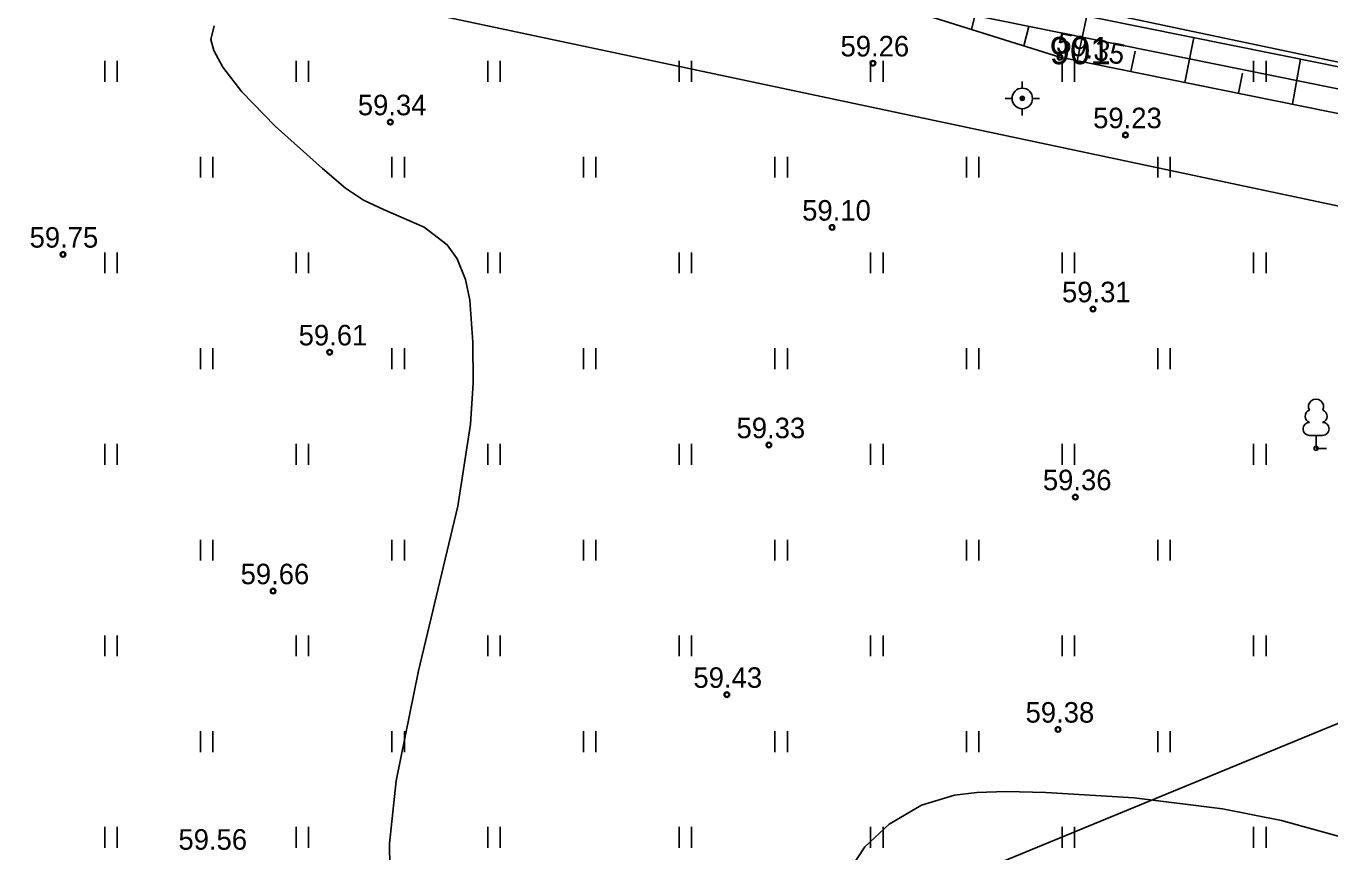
# Model space of a CAD drawing. Extents: x 643243 to 644029, y 6457933 to 6458373.
# Drawn here: x 643385.16 to 643432.83, y 6458160 to 6458190.18 of the extents above; entities that cross this region are included whole.
import ezdxf

# ---------------------------------------------------------------- set-up
doc = ezdxf.new("R2010")
doc.units = 0
for name, color, linetype in [('ALUSVORK', 7, 'Continuous'), ('HALJASTUS', 7, 'Continuous'), ('HORISONTAAL', 7, 'Continuous'), ('KORGUS-EH2000', 7, 'Continuous'), ('KPOHULIIN', 7, 'Continuous'), ('MOOTMPUNKT', 7, 'Continuous'), ('PIIR', 7, 'Continuous'), ('PUU', 7, 'Continuous'), ('RELJEEF', 7, 'Continuous'), ('TEE', 7, 'Continuous')]:
    doc.layers.add(name, color=color, linetype=linetype)

msp = doc.modelspace()

# ---------------------------------------------------------------- linework, layer by layer
at = {"layer": 'ALUSVORK'}
for p, q in [((643421.583, 6458187.914), (643421.583, 6458188.164)), ((643421.208, 6458187.539), (643420.958, 6458187.539)), ((643421.958, 6458187.539), (643422.208, 6458187.539)), ((643421.583, 6458187.164), (643421.583, 6458186.914))]:
    msp.add_line(p, q, dxfattribs=at)
for radius in [0.375, 0.022]:
    msp.add_circle((643421.583, 6458187.539), radius, dxfattribs=at)
at = {"layer": 'HALJASTUS'}
for p, q in [((643388.04, 6458188.909), (643388.04, 6458188.148)), ((643388.495, 6458188.909), (643388.495, 6458188.148)), ((643395.04, 6458188.909), (643395.04, 6458188.148)), ((643395.495, 6458188.909), (643395.495, 6458188.148)), ((643402.04, 6458188.909), (643402.04, 6458188.148)), ((643402.495, 6458188.909), (643402.495, 6458188.148)), ((643409.04, 6458188.909), (643409.04, 6458188.148)), ((643409.495, 6458188.909), (643409.495, 6458188.148)), ((643416.04, 6458188.909), (643416.04, 6458188.148)), ((643416.495, 6458188.909), (643416.495, 6458188.148)), ((643423.04, 6458188.909), (643423.04, 6458188.148)), ((643423.495, 6458188.909), (643423.495, 6458188.148)), ((643430.04, 6458188.909), (643430.04, 6458188.148)), ((643430.495, 6458188.909), (643430.495, 6458188.148)), ((643391.54, 6458185.409), (643391.54, 6458184.648)), ((643391.995, 6458185.409), (643391.995, 6458184.648)), ((643398.54, 6458185.409), (643398.54, 6458184.648)), ((643398.995, 6458185.409), (643398.995, 6458184.648)), ((643405.54, 6458185.409), (643405.54, 6458184.648)), ((643405.995, 6458185.409), (643405.995, 6458184.648)), ((643412.54, 6458185.409), (643412.54, 6458184.648)), ((643412.995, 6458185.409), (643412.995, 6458184.648)), ((643419.54, 6458185.409), (643419.54, 6458184.648)), ((643419.995, 6458185.409), (643419.995, 6458184.648)), ((643426.54, 6458185.409), (643426.54, 6458184.648)), ((643426.995, 6458185.409), (643426.995, 6458184.648)), ((643388.04, 6458181.909), (643388.04, 6458181.148)), ((643388.495, 6458181.909), (643388.495, 6458181.148)), ((643395.04, 6458181.909), (643395.04, 6458181.148)), ((643395.495, 6458181.909), (643395.495, 6458181.148)), ((643402.04, 6458181.909), (643402.04, 6458181.148)), ((643402.495, 6458181.909), (643402.495, 6458181.148)), ((643409.04, 6458181.909), (643409.04, 6458181.148)), ((643409.495, 6458181.909), (643409.495, 6458181.148)), ((643416.04, 6458181.909), (643416.04, 6458181.148)), ((643416.495, 6458181.909), (643416.495, 6458181.148)), ((643423.04, 6458181.909), (643423.04, 6458181.148)), ((643423.495, 6458181.909), (643423.495, 6458181.148)), ((643430.04, 6458181.909), (643430.04, 6458181.148)), ((643430.495, 6458181.909), (643430.495, 6458181.148)), ((643391.54, 6458178.409), (643391.54, 6458177.648)), ((643391.995, 6458178.409), (643391.995, 6458177.648)), ((643398.54, 6458178.409), (643398.54, 6458177.648)), ((643398.995, 6458178.409), (643398.995, 6458177.648)), ((643405.54, 6458178.409), (643405.54, 6458177.648)), ((643405.995, 6458178.409), (643405.995, 6458177.648)), ((643412.54, 6458178.409), (643412.54, 6458177.648)), ((643412.995, 6458178.409), (643412.995, 6458177.648)), ((643419.54, 6458178.409), (643419.54, 6458177.648)), ((643419.995, 6458178.409), (643419.995, 6458177.648)), ((643426.54, 6458178.409), (643426.54, 6458177.648)), ((643426.995, 6458178.409), (643426.995, 6458177.648)), ((643388.04, 6458174.909), (643388.04, 6458174.148)), ((643388.495, 6458174.909), (643388.495, 6458174.148)), ((643395.04, 6458174.909), (643395.04, 6458174.148)), ((643395.495, 6458174.909), (643395.495, 6458174.148)), ((643402.04, 6458174.909), (643402.04, 6458174.148)), ((643402.495, 6458174.909), (643402.495, 6458174.148)), ((643409.04, 6458174.909), (643409.04, 6458174.148)), ((643409.495, 6458174.909), (643409.495, 6458174.148)), ((643416.04, 6458174.909), (643416.04, 6458174.148)), ((643416.495, 6458174.909), (643416.495, 6458174.148)), ((643423.04, 6458174.909), (643423.04, 6458174.148)), ((643423.495, 6458174.909), (643423.495, 6458174.148)), ((643430.04, 6458174.909), (643430.04, 6458174.148)), ((643430.495, 6458174.909), (643430.495, 6458174.148)), ((643391.54, 6458171.409), (643391.54, 6458170.648)), ((643391.995, 6458171.409), (643391.995, 6458170.648)), ((643398.54, 6458171.409), (643398.54, 6458170.648)), ((643398.995, 6458171.409), (643398.995, 6458170.648)), ((643405.54, 6458171.409), (643405.54, 6458170.648)), ((643405.995, 6458171.409), (643405.995, 6458170.648)), ((643412.54, 6458171.409), (643412.54, 6458170.648)), ((643412.995, 6458171.409), (643412.995, 6458170.648)), ((643419.54, 6458171.409), (643419.54, 6458170.648)), ((643419.995, 6458171.409), (643419.995, 6458170.648)), ((643426.54, 6458171.409), (643426.54, 6458170.648)), ((643426.995, 6458171.409), (643426.995, 6458170.648)), ((643388.04, 6458167.909), (643388.04, 6458167.148)), ((643388.495, 6458167.909), (643388.495, 6458167.148)), ((643395.04, 6458167.909), (643395.04, 6458167.148)), ((643395.495, 6458167.909), (643395.495, 6458167.148)), ((643402.04, 6458167.909), (643402.04, 6458167.148)), ((643402.495, 6458167.909), (643402.495, 6458167.148)), ((643409.04, 6458167.909), (643409.04, 6458167.148)), ((643409.495, 6458167.909), (643409.495, 6458167.148)), ((643416.04, 6458167.909), (643416.04, 6458167.148)), ((643416.495, 6458167.909), (643416.495, 6458167.148)), ((643423.04, 6458167.909), (643423.04, 6458167.148)), ((643423.495, 6458167.909), (643423.495, 6458167.148)), ((643430.04, 6458167.909), (643430.04, 6458167.148)), ((643430.495, 6458167.909), (643430.495, 6458167.148)), ((643391.54, 6458164.409), (643391.54, 6458163.648)), ((643391.995, 6458164.409), (643391.995, 6458163.648)), ((643398.54, 6458164.409), (643398.54, 6458163.648)), ((643398.995, 6458164.409), (643398.995, 6458163.648)), ((643405.54, 6458164.409), (643405.54, 6458163.648)), ((643405.995, 6458164.409), (643405.995, 6458163.648)), ((643412.54, 6458164.409), (643412.54, 6458163.648)), ((643412.995, 6458164.409), (643412.995, 6458163.648)), ((643419.54, 6458164.409), (643419.54, 6458163.648)), ((643419.995, 6458164.409), (643419.995, 6458163.648)), ((643426.54, 6458164.409), (643426.54, 6458163.648)), ((643426.995, 6458164.409), (643426.995, 6458163.648)), ((643388.04, 6458160.909), (643388.04, 6458160.148)), ((643388.495, 6458160.909), (643388.495, 6458160.148)), ((643395.04, 6458160.909), (643395.04, 6458160.148)), ((643395.495, 6458160.909), (643395.495, 6458160.148)), ((643402.04, 6458160.909), (643402.04, 6458160.148)), ((643402.495, 6458160.909), (643402.495, 6458160.148)), ((643409.04, 6458160.909), (643409.04, 6458160.148)), ((643409.495, 6458160.909), (643409.495, 6458160.148)), ((643416.04, 6458160.909), (643416.04, 6458160.148)), ((643416.495, 6458160.909), (643416.495, 6458160.148)), ((643423.04, 6458160.909), (643423.04, 6458160.148)), ((643423.495, 6458160.909), (643423.495, 6458160.148)), ((643430.04, 6458160.909), (643430.04, 6458160.148)), ((643430.495, 6458160.909), (643430.495, 6458160.148))]:
    msp.add_line(p, q, dxfattribs=at)
at = {"layer": 'HORISONTAAL'}
for points in [[(643392.036, 6458190.193), (643391.921, 6458189.697), (643392.026, 6458189.293), (643392.354, 6458188.684), (643393.052, 6458187.786), (643394.272, 6458186.53), (643396.005, 6458184.974), (643396.838, 6458184.262), (643397.497, 6458183.819), (643398.232, 6458183.48), (643399.718, 6458182.83), (643400.555, 6458182.193), (643400.921, 6458181.679), (643401.23, 6458180.924), (643401.389, 6458180.162), (643401.496, 6458178.626), (643401.514, 6458177.13), (643401.416, 6458175.632), (643400.953, 6458172.629), (643399.516, 6458166.612), (643398.696, 6458162.599), (643398.451, 6458160.308), (643398.483, 6458157.693)], [(643414.938, 6458158.824), (643415.831, 6458160.183), (643416.715, 6458161.016), (643417.903, 6458161.705), (643419.107, 6458162.065), (643419.916, 6458162.171), (643420.999, 6458162.204), (643422.442, 6458162.163), (643425.669, 6458161.978), (643428.9, 6458161.567), (643431.054, 6458161.141), (643433.921, 6458160.352)]]:
    msp.add_lwpolyline(points, dxfattribs=at)
at = {"layer": 'KORGUS-EH2000'}
for centre in [(643416.125, 6458188.825), (643422.959, 6458189.045), (643398.481, 6458186.674), (643425.356, 6458186.2), (643414.63, 6458182.823), (643386.512, 6458181.835), (643424.168, 6458179.838), (643396.261, 6458178.261), (643412.32, 6458174.869), (643423.523, 6458172.967), (643394.194, 6458169.531), (643410.783, 6458165.744), (643422.888, 6458164.472)]:
    msp.add_circle(centre, 0.1, dxfattribs=at)
at = {"layer": 'KPOHULIIN'}
msp.add_lwpolyline([(643283.687, 6458240.01), (643281.963, 6458215.712), (643333.432, 6458204.939), (643384.13, 6458193.994), (643436.892, 6458182.804), (643495.46, 6458182.933), (643527.647, 6458194.026), (643560.227, 6458166.325), (643611.117, 6458122.861)], dxfattribs=at)
at = {"layer": 'MOOTMPUNKT'}
for centre in [(643416.125, 6458188.825), (643422.959, 6458189.045), (643421.583, 6458187.539), (643398.481, 6458186.674), (643425.356, 6458186.2), (643414.63, 6458182.823), (643386.512, 6458181.835), (643424.168, 6458179.838), (643396.261, 6458178.261), (643412.32, 6458174.869), (643432.324, 6458174.748), (643423.523, 6458172.967), (643394.194, 6458169.531), (643410.783, 6458165.744), (643422.888, 6458164.472)]:
    msp.add_circle(centre, 0.075, dxfattribs=at)
at = {"layer": 'PIIR'}
for points in [[(643577.63, 6458217.12), (643524.52, 6458192.86), (643470.91, 6458180.25), (643280.2, 6458218.82), (643271.77, 6458211.95), (643268.86, 6458205.07), (643260.26, 6458225.56), (643255.33, 6458234.25), (643257.61, 6458238.86), (643282.82, 6458234.53), (643315.46, 6458228.75), (643321.57, 6458229.12), (643346.14, 6458224.5), (643370.71, 6458219.89), (643395.27, 6458215.27), (643423.77, 6458209.92), (643459.15, 6458203.28), (643472.74, 6458205.45), (643497.06, 6458211.84), (643521.24, 6458218.21), (643548.78, 6458225.97), (643571.28, 6458236.85)], [(643307.72, 6458113.06), (643470.91, 6458180.25), (643524.52, 6458192.86)]]:
    msp.add_lwpolyline(points, dxfattribs=at)
msp.add_lwpolyline([(643280.2, 6458218.82), (643470.91, 6458180.25), (643307.72, 6458113.06), (643268.86, 6458205.07), (643271.77, 6458211.95)], close=True, dxfattribs=at)
at = {"layer": 'PUU'}
for p, q in [((643432.564, 6458175.223), (643432.084, 6458175.223)), ((643432.324, 6458174.748), (643432.324, 6458175.223)), ((643432.704, 6458174.748), (643432.324, 6458174.748))]:
    msp.add_line(p, q, dxfattribs=at)
for centre, radius, start, end in [((643432.324, 6458176.268), 0.277, 332.5799, 207.4201), ((643432.154, 6458175.921), 0.233, 109.0217, 253.1415), ((643432.494, 6458175.921), 0.233, 286.8508, 70.9859), ((643432.087, 6458175.46), 0.238, 90.0016, 269.3953), ((643432.561, 6458175.46), 0.238, 270.6047, 89.9984)]:
    msp.add_arc(centre, radius, start, end, dxfattribs=at)
at = {"layer": 'RELJEEF'}
for p, q in [((643419.731, 6458190.057), (643420.04, 6458191.323)), ((643421.637, 6458189.459), (643421.818, 6458190.171)), ((643423.589, 6458188.918), (643423.948, 6458190.554)), ((643427.525, 6458188.122), (643427.851, 6458189.763)), ((643425.55, 6458188.521), (643425.712, 6458189.262)), ((643431.462, 6458187.327), (643431.751, 6458188.973)), ((643429.485, 6458187.726), (643429.63, 6458188.457))]:
    msp.add_line(p, q, dxfattribs=at)
for points in [[(643381.225, 6458199.393), (643389.163, 6458197.716), (643393.303, 6458196.67), (643403.983, 6458194.476), (643414.107, 6458192.474), (643422.632, 6458190.82), (643432.548, 6458188.812), (643439.157, 6458187.452), (643447.264, 6458186.164), (643453.773, 6458185.348), (643458.133, 6458184.919), (643463.559, 6458184.075), (643467.582, 6458182.05), (643471.749, 6458181.49), (643477.065, 6458181.467)], [(643380.706, 6458198.242), (643398.095, 6458194.412), (643417.119, 6458190.876), (643422.959, 6458189.045), (643435.78, 6458186.454), (643448.45, 6458184.469), (643460.789, 6458182.462), (643463.767, 6458181.814), (643469.1, 6458180.808), (643473.903, 6458180.485), (643474.884, 6458180.419)]]:
    msp.add_lwpolyline(points, dxfattribs=at)
at = {"layer": 'TEE'}
msp.add_lwpolyline([(643417.346, 6458192.204), (643436.097, 6458188.247), (643448.637, 6458186.341), (643458.287, 6458185.386), (643466.963, 6458185.106), (643472.301, 6458185.17), (643484.228, 6458186.087), (643495.108, 6458187.518), (643505.195, 6458189.76), (643515.073, 6458192.38)], dxfattribs=at)

# ---------------------------------------------------------------- texts
at = {"layer": 'ALUSVORK'}
msp.add_text('901', height=1, dxfattribs=at).set_placement((643422.583, 6458188.789))
at = {"layer": 'KORGUS-EH2000'}
for s, p in [('59.26', (643414.938, 6458189.075)), ('59.34', (643397.292, 6458186.924)), ('59.23', (643424.173, 6458186.45)), ('59.10', (643413.537, 6458183.073)), ('59.75', (643385.293, 6458182.085)), ('59.31', (643423.036, 6458180.088)), ('59.61', (643395.129, 6458178.511)), ('59.33', (643411.137, 6458175.119)), ('59.36', (643422.336, 6458173.217)), ('59.66', (643393.007, 6458169.781)), ('59.43', (643409.562, 6458165.994)), ('59.38', (643421.704, 6458164.722)), ('59.56', (643390.734, 6458160.076))]:
    msp.add_text(s, height=0.75, dxfattribs=at).set_placement(p)
msp.add_text('59.35', height=0.75, rotation=348.9226, dxfattribs=at).set_placement((643422.786, 6458189.241))

doc.saveas('drawing.dxf')
